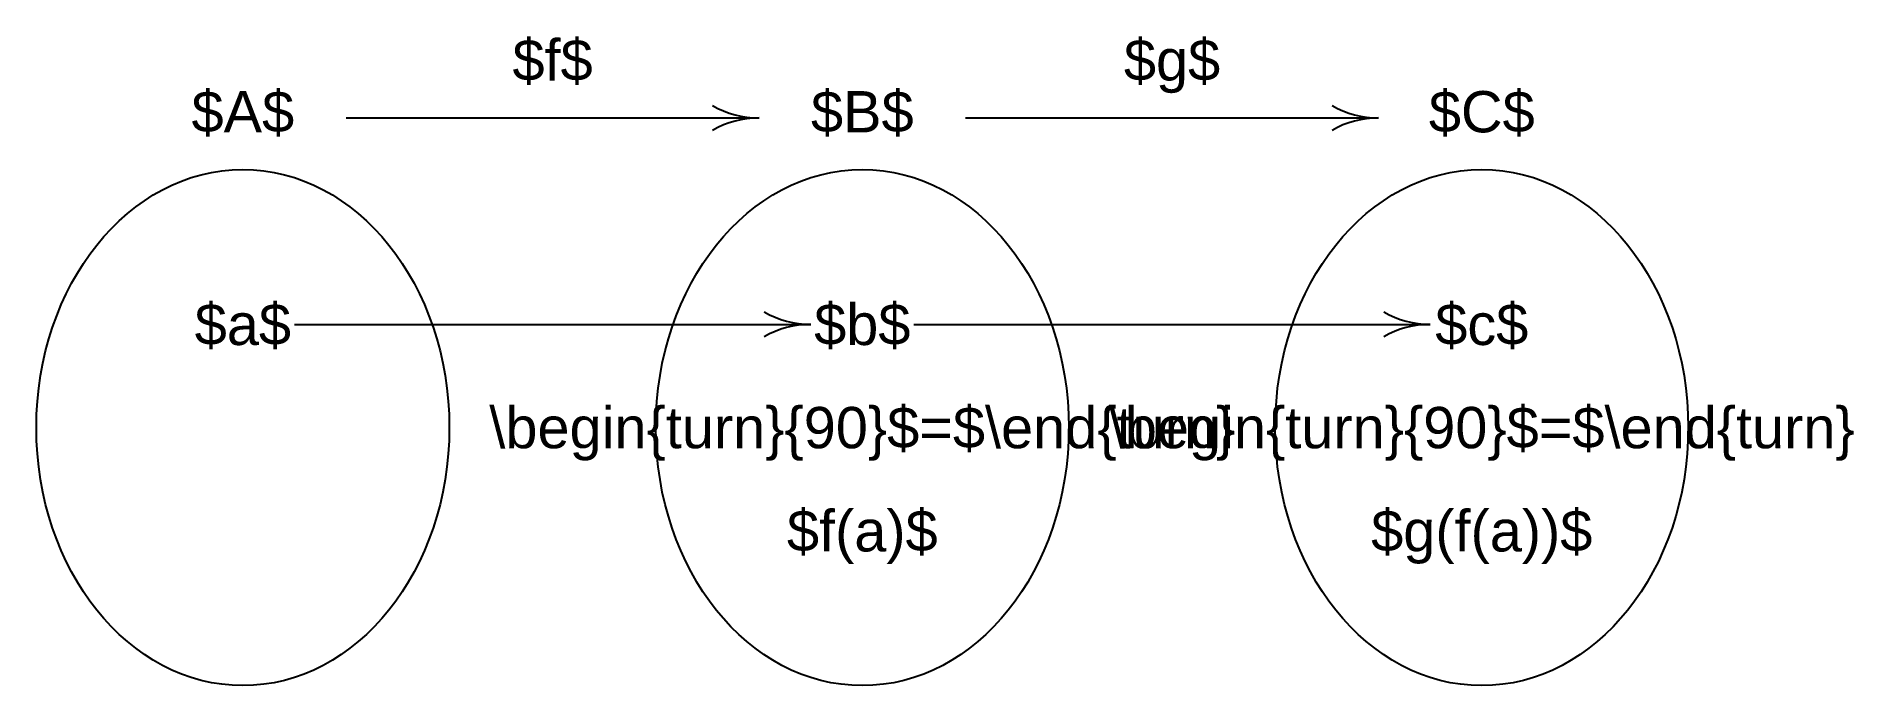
# Model space of a CAD drawing. Header units: inches. Extents: x 450 to 1330, y 425 to 740.
import ezdxf
from ezdxf.enums import TextEntityAlignment as Align

# ---------------------------------------------------------------- set-up
doc = ezdxf.new("R2010")
doc.units = ezdxf.units.IN
doc.header["$MEASUREMENT"] = 0
doc.styles.get("Standard").update_dxf_attribs({"font": 'arial.ttf'})

msp = doc.modelspace()

# ---------------------------------------------------------------- linework, layer by layer
for p, q in [((600, 700), (800, 700)), ((900, 700), (1100, 700)), ((575, 600), (825, 600)), ((875, 600), (1125, 600))]:
    msp.add_line(p, q)
for centre, start, end in [((800, 745), 240, 270), ((1100, 745), 240, 270), ((800, 655), 90, 120), ((1100, 655), 90, 120), ((825, 645), 240, 270), ((825, 555), 90, 120), ((1125, 645), 240, 270), ((1125, 555), 90, 120)]:
    msp.add_arc(centre, 45, start, end)
for centre in [(550, 550), (850, 550), (1150, 550)]:
    msp.add_ellipse(centre, major_axis=(0, 125), ratio=0.8)

# ---------------------------------------------------------------- texts
for s, p in [('$f$', (700, 712)), ('$g$', (1000, 712)), ('$A$', (550, 687)), ('$B$', (850, 687)), ('$C$', (1150, 687))]:
    msp.add_text(s, height=20).set_placement(p, align=Align.BOTTOM_CENTER)
for s, p in [('$a$', (550, 600)), ('$b$', (850, 600)), ('$c$', (1150, 600)), ('\\begin{turn}{90}$=$\\end{turn}', (850, 550)), ('\\begin{turn}{90}$=$\\end{turn}', (1150, 550)), ('$f(a)$', (850, 500)), ('$g(f(a))$', (1150, 500))]:
    msp.add_text(s, height=20).set_placement(p, align=Align.MIDDLE_CENTER)

doc.saveas('drawing.dxf')
